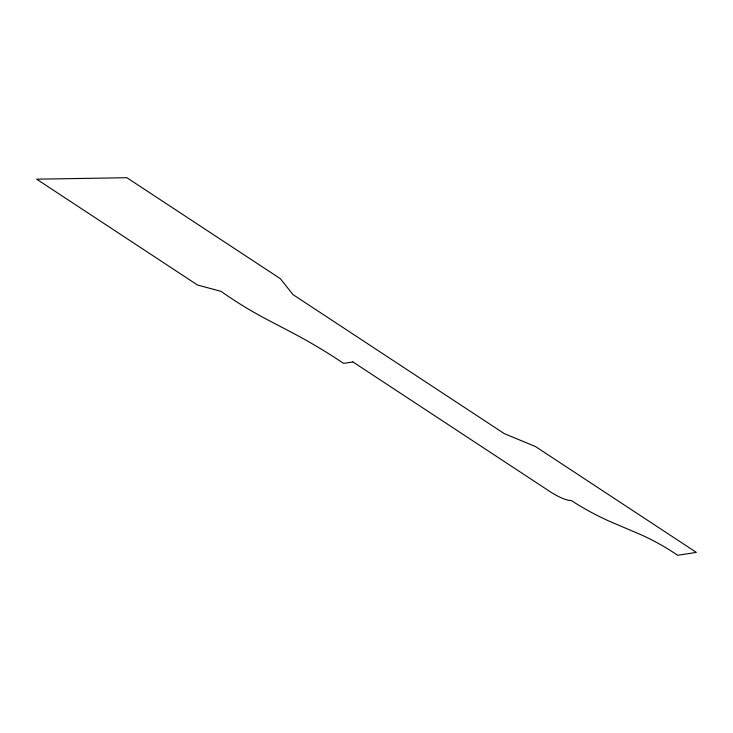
<?xml version="1.0" encoding="UTF-8"?>
<svg xmlns="http://www.w3.org/2000/svg" width="733" height="733" viewBox="0 0 733 733"><rect width="100%" height="100%" fill="white"/><g stroke="black" fill="none" stroke-linecap="round" stroke-linejoin="round"><path stroke-width="1.1" d="M352.949 361.946L343.594 363.394A128.376 28.88 29.7 0 0 288.884 330.959L265.41 318.663A95.153 21.404 29.7 0 1 221.146 291.386L197.479 285L36.65 179.182L126.873 177.716L280.391 278.723L292.962 294.593L504.231 433.597L535.521 446.58L696.35 552.389L677.631 555.284A55.094 12.397 29.7 0 0 638.617 533.716L611.945 522.345A65.53 14.742 29.7 0 1 571.19 500.456A18.151 4.086 29.7 0 1 550.327 491.806L352.949 361.946"/></g></svg>
